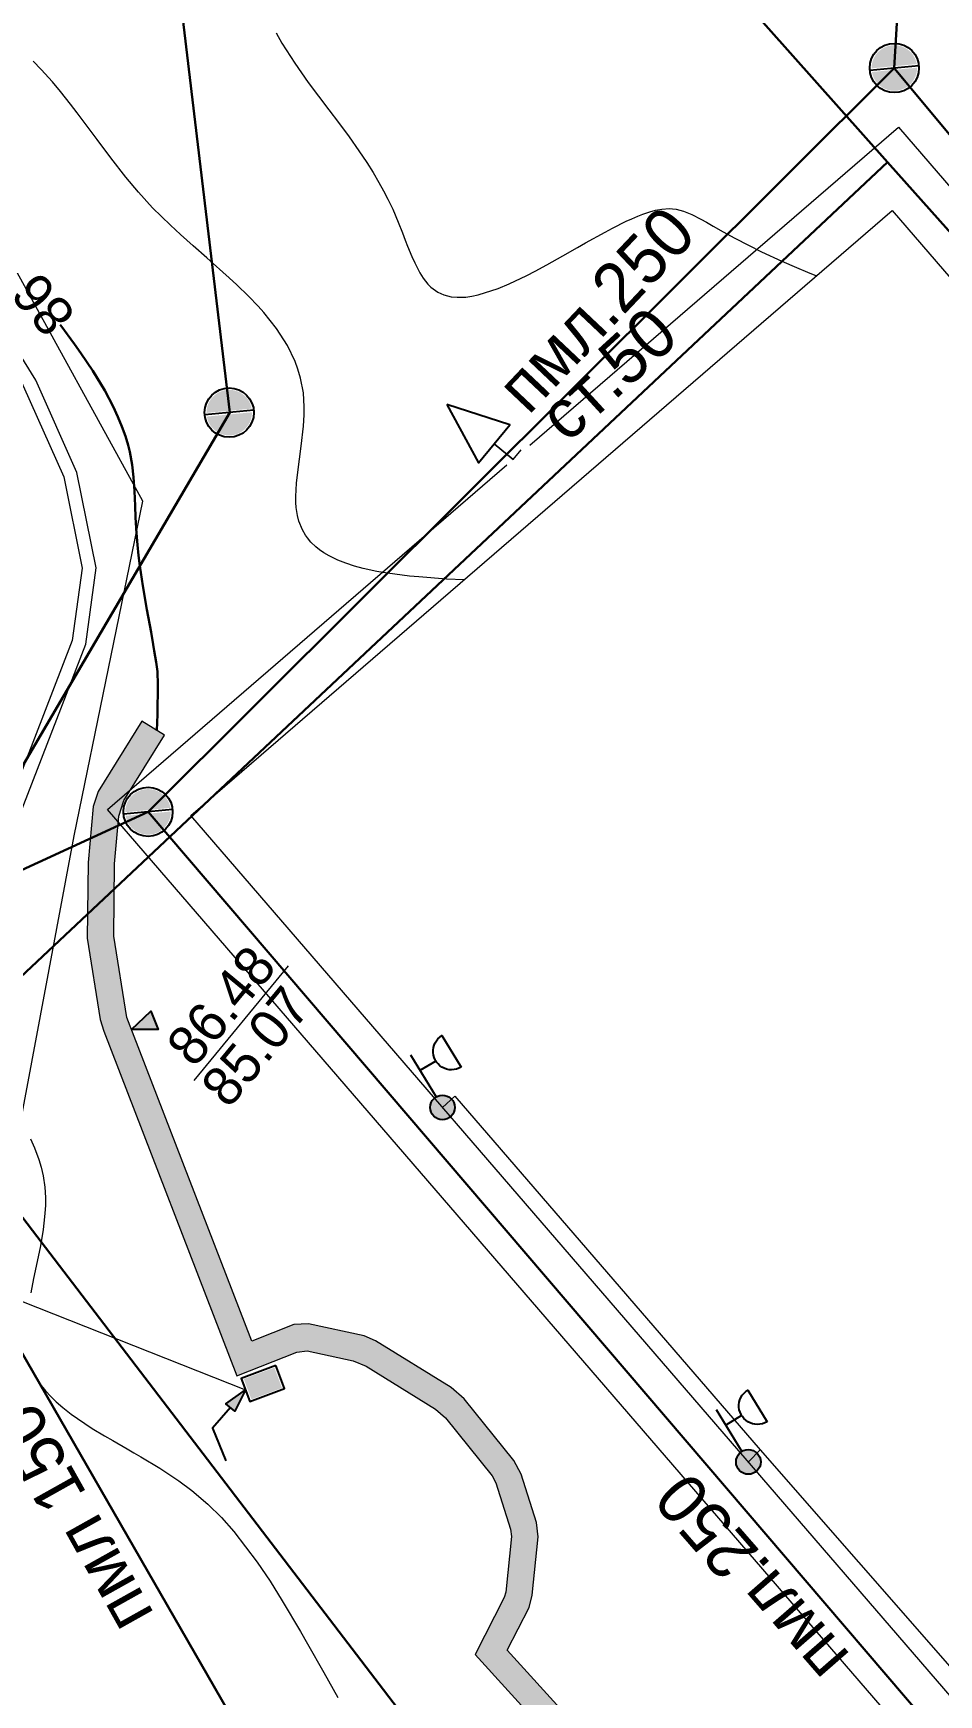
# Model space of a CAD drawing. Header units: millimetres. Extents: x -2893842 to -949497, y -1203244 to 262218.
# Drawn here: x -2354893 to -2336506, y -641846 to -608105 of the extents above; entities that cross this region are included whole.
import ezdxf

# ---------------------------------------------------------------- set-up
doc = ezdxf.new("R2010")
doc.units = ezdxf.units.MM
doc.layers.get('0').update_dxf_attribs({"lineweight": 5})
for name, color, linetype in [('!!!_ Размеры', 7, 'Continuous'), ('06_Инженерно-технические сооружения', 253, 'Continuous'), ('07_Объекты электропередачи', 253, 'Continuous'), ('13_Растительность', 253, 'Continuous'), ('14_Ограждения', 253, 'Continuous'), ('19_Горизонтали', 253, 'Continuous'), ('30_Канализация', 253, 'Continuous'), ('31_Водопровод', 253, 'Continuous'), ('37_Кабель низкого напряжения', 253, 'Continuous'), ('44_Крышки колодцев', 253, 'Continuous')]:
    doc.layers.add(name, color=color, linetype=linetype)
doc.styles.add('LIKE32', font='peteri.shx')
doc.styles.add('LIKE36', font='pragmai.shx')
doc.styles.add('Line_GUGK', font='')
doc.styles.get('Line_GUGK').set_extended_font_data('Bm431', italic=True)
doc.linetypes.add('g5_119_1', pattern='A,4,-1,[31,GUGK_2005.shx,S=0.1,R=0,X=0,Y=0],0.35,[31,GUGK_2005.shx,S=0.08,R=0,X=0,Y=0],3.3,[31,GUGK_2005.shx,S=0.08,R=180,X=0,Y=0],0.35,[31,GUGK_2005.shx,S=0.1,R=180,X=0,Y=0],-1', length=10)
doc.linetypes.add('g5_119_3', pattern='A,4,-1,[31,GUGK_2005.shx,S=0.1,R=0,X=0,Y=0],4,[31,GUGK_2005.shx,S=0.1,R=180,X=0,Y=0],-1', length=10)
doc.linetypes.add('g5_122_d', pattern='A,1,-1,1.5,-0.4,["Др",Line_GUGK,S=1,R=0,X=0,Y=-0.5],-2.4,1.5,-1,4,-1,4,-1,3', length=21.8)
doc.linetypes.add('g5_122_k', pattern='A,1,-1,1.5,-0.4,["К",Line_GUGK,S=1,R=0,X=0,Y=-0.5],-1.5,1.5,-1,4,-1,4,-1,3', length=20.9)
doc.linetypes.add('g5_122_v', pattern='A,1,-1,1.5,-0.4,["В",Line_GUGK,S=1,R=0,X=0,Y=-0.5],-1.5,1.5,-1,4,-1,4,-1,3', length=20.9)
doc.linetypes.add('g5_280_1', pattern='A,0.001,[21,GUGK_2005.shx,S=1,R=180,X=0,Y=0],2', length=2.001)
doc.linetypes.add('g5_386_4', pattern='A,0,-3.5,[23,GUGK_2005.shx,S=1,R=0,X=3,Y=0],-3.5', length=7)
doc.linetypes.add('g5_476_2b', pattern='A,2.75,-0.25,[27,GUGK_2005.shx,S=1,R=0,X=0,Y=0],-0.25,2.75', length=6)

# ---------------------------------------------------------------- blocks, each defined once
blk = doc.blocks.new('g5_117')
h = blk.add_hatch(color=255)
h.paths.add_polyline_path([(-0.299, 0.352), (0.352, -0.299, 0.177899), (0.463, 0, 0.639215)])
h.paths.add_polyline_path([(-0.352, 0.299, 0.177899), (-0.463, 0, 0.639215), (0.299, -0.352)])
at = {"color": 0}
blk.add_lwpolyline([(0.354, -0.354), (-0.354, 0.354)], dxfattribs=at)
blk.add_circle((0, 0), 0.5, dxfattribs=at)
blk = doc.blocks.new('g5_111_1b')
h = blk.add_hatch(color=0)
edge = h.paths.add_edge_path()
edge.add_arc((0, 0), 0.25, 0, 360)
at = {"color": 0}
for points in [[(0, 1.25), (0, 0.25)], [(0.375, 0.875), (0, 0.875)]]:
    blk.add_lwpolyline(points, dxfattribs=at)
blk.add_lwpolyline([(0.75, 0.5), (0.699, 0.503), (0.649, 0.514), (0.601, 0.531), (0.555, 0.555), (0.513, 0.584), (0.476, 0.619), (0.444, 0.659), (0.417, 0.702), (0.397, 0.749), (0.383, 0.799), (0.376, 0.849), (0.375, 0.875), (0.376, 0.901), (0.383, 0.951), (0.397, 1.001), (0.417, 1.048), (0.444, 1.091), (0.476, 1.131), (0.513, 1.166), (0.555, 1.195), (0.601, 1.219), (0.649, 1.236), (0.699, 1.247), (0.75, 1.25)], close=True, dxfattribs=at)
blk.add_circle((0, 0), 0.25, dxfattribs=at)
blk = doc.blocks.new('g5_390_8')
at = {"color": 0}
blk.add_line((-0.5, 0.5), (0.5, 0.5), dxfattribs=at)
blk.add_lwpolyline([(0, 1.75), (-0.5, 0.5), (0.5, 0.5), (0, 1.75)], dxfattribs=at)
at = {"color": 0, "lineweight": 20}
blk.add_lwpolyline([(0, 0), (0, 0.5), (0, 0), (0.25, 0)], dxfattribs=at)
blk = doc.blocks.new('g5_113c')
blk.add_hatch(color=255).paths.add_polyline_path([(-0.331, 0.029), (0.331, 0.029), (0.331, 0.471), (-0.331, 0.471)])
at = {"color": 0}
blk.add_lwpolyline([(-0.375, 0), (0.375, 0), (0.375, 0.5), (-0.375, 0.5)], close=True, dxfattribs=at)
blk = doc.blocks.new('g5_113b')
blk.add_hatch(color=0).paths.add_polyline_path([(0, 0), (0.066, 0.482), (0.285, 0.395)])
at = {"color": 0}
blk.add_lwpolyline([(0.175, 0.439), (0.383, 0.957), (-0.089, 1.496)], dxfattribs=at)
blk.add_lwpolyline([(0, 0), (0.066, 0.482), (0.285, 0.395)], close=True, dxfattribs=at)
blk = doc.blocks.new('g5_330a')
blk.add_hatch(color=0).paths.add_polyline_path([(0, 0), (-0.2, 0.5), (0.2, 0.5)])
at = {"color": 0}
blk.add_lwpolyline([(0, 0), (-0.2, 0.5), (0.2, 0.5)], close=True, dxfattribs=at)
blk = doc.blocks.new('Топо_07.04.17')
at = {"layer": '06_Инженерно-технические сооружения', "linetype": 'Continuous', "lineweight": 20}
blk.add_hatch(color=7, dxfattribs=at).paths.add_polyline_path([(-452693, -521291), (-452701, -521831), (-451668, -521848), (-451573, -521824), (-450520, -521191), (-450468, -521142), (-449554, -519709), (-449502, -519594), (-447434, -512367), (-447391, -512071), (-447352, -510327), (-447409, -510076), (-448047, -508944), (-448172, -508781), (-453219, -503897), (-453436, -503712), (-461878, -497486), (-462056, -497311), (-462859, -496188), (-462965, -495959), (-463416, -493739), (-464188, -491659), (-465022, -490256), (-474087, -477676), (-473550, -476859), (-473459, -476619), (-473206, -475456), (-473207, -475166), (-473405, -474156), (-473521, -473858), (-474380, -472503), (-474616, -472248), (-476034, -471127), (-476253, -471005), (-477354, -470636), (-477649, -470616), (-478532, -470853), (-480313, -464038), (-480392, -462368), (-480209, -460911), (-480012, -459955), (-479880, -459652), (-478909, -458426), (-479332, -458091), (-480377, -459409), (-480512, -459704), (-480742, -460822), (-480934, -462348), (-480854, -464015), (-480812, -464261), (-478917, -471516), (-477651, -471176), (-477442, -471176), (-476533, -471480), (-476281, -471620), (-474982, -472647), (-474803, -472845), (-473992, -474123), (-473933, -474271), (-473743, -475238), (-473744, -475387), (-473986, -476498), (-474027, -476601), (-474742, -477690), (-465474, -490553), (-464677, -491893), (-463937, -493888), (-463478, -496143), (-463368, -496404), (-462486, -497637), (-462231, -497896), (-453675, -504207), (-448634, -509086), (-448461, -509309), (-447967, -510186), (-447895, -510443), (-447929, -511971), (-447966, -512264), (-450017, -519430), (-450808, -520672), (-450953, -520822), (-451669, -521252), (-451851, -521305)])
at = {"layer": '06_Инженерно-технические сооружения', "color": 7, "linetype": 'Continuous', "lineweight": 20}
for points in [[(-465022, -490256), (-474087, -477676), (-473550, -476859), (-473459, -476619), (-473206, -475456), (-473207, -475166), (-473405, -474156), (-473521, -473858), (-474380, -472503), (-474616, -472248), (-476034, -471127), (-476253, -471005), (-477354, -470636), (-477649, -470616), (-478532, -470853), (-480313, -464038), (-480392, -462368), (-480209, -460911), (-480012, -459955), (-479880, -459652), (-478909, -458426), (-479332, -458091), (-480377, -459409), (-480512, -459704), (-480742, -460822), (-480934, -462348), (-480854, -464015), (-480812, -464261), (-478917, -471516), (-477651, -471176), (-477442, -471176), (-476533, -471480), (-476281, -471620), (-474982, -472647), (-474803, -472845), (-473992, -474123), (-473933, -474271), (-473743, -475238), (-473744, -475387), (-473986, -476498), (-474027, -476601), (-474742, -477690), (-465474, -490553)], [(-479103, -465460), (-476934, -463366)]]:
    blk.add_lwpolyline(points, dxfattribs=at)
at = {"layer": '06_Инженерно-технические сооружения', "color": 7, "linetype": 'g5_280_1', "lineweight": 20}
blk.add_lwpolyline([(-465022, -490256), (-474087, -477676), (-473550, -476859), (-473459, -476619), (-473206, -475456), (-473207, -475166), (-473405, -474156), (-473521, -473858), (-474380, -472503), (-474616, -472248), (-476034, -471127), (-476253, -471005), (-477354, -470636), (-477649, -470616), (-478532, -470853), (-480313, -464038), (-480392, -462368), (-480209, -460911), (-480012, -459955), (-479880, -459652), (-478909, -458426)], dxfattribs=at)
at = {"layer": '07_Объекты электропередачи', "color": 1, "linetype": 'g5_119_3', "lineweight": 20}
for points in [[(-474152, -466573), (-473875, -466374), (-468525, -474211), (-468792, -474427)], [(-468525, -474211), (-463345, -481682), (-463673, -481928)]]:
    blk.add_lwpolyline(points, dxfattribs=at)
at = {"layer": '13_Растительность', "color": 7, "linetype": 'g5_386_4', "lineweight": 20}
for points in [[(-470874, -453409), (-462711, -447838), (-445163, -473553)], [(-461442, -487325), (-480230, -459794), (-471384, -453757)]]:
    blk.add_lwpolyline(points, dxfattribs=at)
at = {"layer": '14_Ограждения', "color": 7, "linetype": 'g5_476_2b', "lineweight": 20}
blk.add_lwpolyline([(-460161, -487074), (-478563, -460109), (-463026, -449505), (-445262, -475536)], dxfattribs=at)
at = {"layer": '19_Горизонтали', "color": 42, "linetype": 'Continuous', "lineweight": 20}
for points in [[(-472505, -455975), (-472865, -455923), (-473418, -455816), (-473598, -455777), (-474039, -455669), (-474252, -455607), (-474518, -455517), (-474686, -455451), (-474854, -455374), (-475013, -455290), (-475175, -455187), (-475277, -455109), (-475354, -455042), (-475423, -454972), (-475512, -454865), (-475573, -454773), (-475607, -454712), (-475657, -454600), (-475708, -454419), (-475725, -454300), (-475730, -454134), (-475725, -454029), (-475713, -453913), (-475667, -453641), (-475632, -453480), (-475555, -453168), (-475489, -452905), (-475399, -452508), (-475359, -452279), (-475339, -452123), (-475324, -451839), (-475346, -451532), (-475378, -451346), (-475417, -451188), (-475536, -450848), (-475717, -450480), (-475940, -450124), (-476037, -449986), (-476211, -449758), (-476416, -449508), (-476556, -449345), (-476960, -448894), (-477211, -448619), (-477440, -448363), (-477622, -448152), (-477941, -447757), (-478193, -447407), (-478410, -447077), (-478669, -446653), (-478904, -446251), (-479142, -445842), (-479245, -445668), (-479359, -445478), (-479534, -445201), (-479675, -444989), (-479873, -444712), (-480016, -444528)], [(-475048, -444508), (-474955, -444733), (-474744, -445168), (-474631, -445378), (-474514, -445585), (-474160, -446183), (-473994, -446464), (-473812, -446779), (-473647, -447079), (-473515, -447335), (-473515, -447335), (-473411, -447551), (-473316, -447763), (-473242, -447941), (-473173, -448124), (-473101, -448335), (-473020, -448610), (-472959, -448838), (-472920, -448988), (-472886, -449115), (-472824, -449333), (-472779, -449471), (-472698, -449681), (-472644, -449795), (-472564, -449926), (-472508, -449997), (-472381, -450113), (-472265, -450182), (-472119, -450237), (-472002, -450261), (-471824, -450275), (-471701, -450272), (-471569, -450260), (-471154, -450177), (-470920, -450109), (-470544, -449978), (-470367, -449910), (-470121, -449810), (-469773, -449664), (-469460, -449531), (-469290, -449458), (-468869, -449285), (-468707, -449221), (-468416, -449115), (-468298, -449075), (-468170, -449036), (-468065, -449007), (-467919, -448975), (-467804, -448958), (-467669, -448948), (-467516, -448956), (-467456, -448966), (-467381, -448984), (-467235, -449039), (-467074, -449126), (-466904, -449241), (-466798, -449318), (-466676, -449409), (-466483, -449549), (-466266, -449701), (-466007, -449874), (-465754, -450037), (-465369, -450272), (-465089, -450435), (-464875, -450555), (-464703, -450650)], [(-482538, -466261), (-482476, -466455), (-482413, -466704), (-482385, -466858), (-482363, -467038), (-482356, -467270), (-482369, -467484), (-482387, -467638), (-482416, -467807), (-482457, -467995), (-482488, -468120), (-482580, -468443), (-482710, -468846), (-482792, -469090), (-482883, -469369)], [(-483036, -470944), (-483002, -471025), (-482972, -471097), (-482940, -471164), (-482884, -471267), (-482836, -471344), (-482810, -471384), (-482711, -471519), (-482622, -471627), (-482500, -471760), (-482344, -471912), (-482226, -472018), (-481952, -472248), (-481723, -472426), (-481568, -472542), (-481298, -472742), (-481171, -472835), (-481035, -472936), (-480683, -473207), (-480328, -473503), (-480084, -473732), (-479797, -474041), (-479552, -474344), (-479330, -474655), (-478929, -475322), (-478713, -475741), (-478513, -476162), (-478219, -476825), (-478105, -477088), (-477839, -477702), (-477613, -478237)]]:
    blk.add_lwpolyline(points, dxfattribs=at)
at = {"layer": '19_Горизонтали', "color": 42, "linetype": 'Continuous', "lineweight": 30}
blk.add_lwpolyline([(-479052, -458313), (-479005, -457991), (-478973, -457759), (-478955, -457623), (-478928, -457397), (-478907, -457126), (-478911, -456933), (-478922, -456700), (-478929, -456573), (-478944, -456319), (-478974, -455848), (-479001, -455363), (-479013, -455093), (-479017, -454951), (-479020, -454740), (-479019, -454522), (-479013, -454285), (-478994, -453969), (-478976, -453734), (-478954, -453432), (-478941, -453149), (-478942, -452896), (-478960, -452632), (-478979, -452489), (-479012, -452306), (-479060, -452102), (-479118, -451896), (-479191, -451679), (-479326, -451334), (-479521, -450911), (-479720, -450529), (-479828, -450332), (-480061, -449925), (-480073, -449906)], dxfattribs=at)
at = {"layer": '30_Канализация', "color": 3, "linetype": 'g5_122_d', "lineweight": 30}
for points in [[(-489746, -463342), (-479416, -459936), (-462657, -446635), (-459021, -425693), (-452813, -399863)], [(-479416, -459936), (-457450, -492423), (-440709, -479992), (-462657, -446635)]]:
    blk.add_lwpolyline(points, dxfattribs=at)
at = {"layer": '30_Канализация', "color": 12, "linetype": 'g5_122_k', "lineweight": 30}
blk.add_lwpolyline([(-422781, -671276), (-423975, -671689), (-409001, -666305), (-408228, -664700), (-412151, -650263), (-411706, -602761), (-415393, -600002), (-445608, -576411), (-454577, -538739), (-462888, -511521), (-469077, -505335), (-476758, -485792), (-478013, -482521), (-485958, -464208), (-476853, -452066), (-477159, -400902)], dxfattribs=at)
at = {"layer": '30_Канализация', "color": 7, "linetype": 'Continuous', "lineweight": 20}
for points in [[(-484477, -464412), (-480289, -456408), (-479907, -454892), (-480074, -452928), (-480691, -450969), (-481576, -449101)], [(-522423, -465786), (-492488, -455255), (-488219, -449391), (-487514, -451313), (-487355, -451339), (-488120, -449255), (-485535, -445316), (-481810, -449261), (-480962, -451051), (-480350, -452983), (-480190, -454869), (-480552, -456307), (-484688, -464210), (-488962, -466660), (-492113, -470293), (-494634, -473062), (-497733, -475478), (-505919, -479003), (-513828, -479758), (-515787, -480191), (-516681, -480522), (-522590, -483490), (-528262, -488406)]]:
    blk.add_lwpolyline(points, dxfattribs=at)
at = {"layer": '31_Водопровод', "color": 4, "linetype": 'g5_122_v', "lineweight": 30}
for points in [[(-463009, -448519), (-465958, -444331), (-455806, -404289), (-454809, -399662)], [(-464970, -497742), (-484734, -464744), (-463009, -448519), (-452065, -463987)]]:
    blk.add_lwpolyline(points, dxfattribs=at)
at = {"layer": '37_Кабель низкого напряжения', "color": 1, "linetype": 'g5_119_3', "lineweight": 20}
blk.add_lwpolyline([(-502555, -523988), (-502746, -516352), (-502850, -511768), (-499816, -504978), (-483711, -469190), (-480961, -460250), (-478812, -453654), (-480940, -448470), (-485240, -442973), (-487447, -440883), (-487658, -436053), (-491812, -427933), (-494967, -427588), (-503980, -430586)], dxfattribs=at)
at = {"layer": '37_Кабель низкого напряжения', "color": 1, "linetype": 'g5_119_1', "lineweight": 20}
blk.add_lwpolyline([(-483711, -469190), (-478771, -471822)], dxfattribs=at)
at = {"layer": '06_Инженерно-технические сооружения', "color": 7, "linetype": 'Continuous', "lineweight": 20, "xscale": 1000.000000000001, "yscale": 1000.000000000001, "zscale": 1000.000000000001, "rotation": 285.5510277926109}
blk.add_blockref('g5_330a', (-480246, -464293, -67200), dxfattribs=at)
at = {"layer": '07_Объекты электропередачи', "color": 7, "linetype": 'Continuous', "lineweight": 20}
for name, p, xscale, yscale, zscale, rotation in [('g5_111_1b', (-474152, -466573, -67200), 999.9999999999999, 999.9999999999999, 999.9999999999999, 24.98139083770953), ('g5_113b', (-478771, -471822, -67200), 999.9999999999992, 999.9999999999992, 999.9999999999992, 154.5944489137181), ('g5_113c', (-478467, -471490, -67200), 1000.000000000001, 1000.000000000001, 1000.000000000001, 193.8198330667073), ('g5_111_1b', (-468792, -474427, -67200), 999.9999999999999, 999.9999999999999, 999.9999999999999, 24.98139083770953)]:
    blk.add_blockref(name, p, dxfattribs=dict(at, xscale=xscale, yscale=yscale, zscale=zscale, rotation=rotation))
at = {"layer": '13_Растительность', "color": 7, "linetype": 'Continuous', "lineweight": 20, "xscale": 999.9999999999995, "yscale": 999.9999999999995, "zscale": 999.9999999999995, "rotation": 43.98139083737546}
blk.add_blockref('g5_390_8', (-471242, -453660, -67200), dxfattribs=at)
at = {"layer": '44_Крышки колодцев', "color": 7, "linetype": 'Continuous', "lineweight": 20, "xscale": 999.9999999999995, "yscale": 999.9999999999995, "zscale": 999.9999999999995, "rotation": 43.98139083737546}
for p in [(-462657, -446635, 104600), (-476864, -452066, 105720), (-479416, -459936, 19420)]:
    blk.add_blockref('g5_117', p, dxfattribs=at)
at = {"layer": '06_Инженерно-технические сооружения', "color": 7, "linetype": 'Continuous', "lineweight": 15, "style": 'LIKE36'}
for s, p in [('86.48', (-479073, -465228, -67200)), ('85.07', (-478470, -466130, -67200))]:
    blk.add_text(s, height=800, rotation=43.9814, dxfattribs=at).set_placement(p)
at = {"layer": '19_Горизонтали', "color": 42, "linetype": 'Continuous', "lineweight": 15, "style": 'LIKE36'}
blk.add_text('86', height=800, rotation=124.1521, dxfattribs=at).set_placement((-479705, -449732, -33200))
at = {"layer": '30_Канализация', "color": 7, "linetype": 'Continuous', "lineweight": 15, "style": 'LIKE32'}
for s, rotation, p in [('пмл.250', 40.1419, (-470835, -452820, -67200)), ('пмл 150', 112.7799, (-481117, -476144, -67200)), ('пмл.250', 124.611, (-467156, -478568, -67200))]:
    blk.add_text(s, height=1000, rotation=rotation, dxfattribs=at).set_placement(p)
at = {"layer": '31_Водопровод', "color": 7, "linetype": 'Continuous', "lineweight": 15, "style": 'LIKE32'}
blk.add_text('ст.50', height=1000, rotation=36.0038, dxfattribs=at).set_placement((-470117, -453475, -67200))

msp = doc.modelspace()

# ---------------------------------------------------------------- block references
at = {"layer": '!!!_ Размеры', "color": 1, "lineweight": 0, "rotation": 6.471407436947433}
msp.add_blockref('Топо_07.04.17', (-1928038.79367, -112877.83782), dxfattribs=at)

doc.saveas('drawing.dxf')
